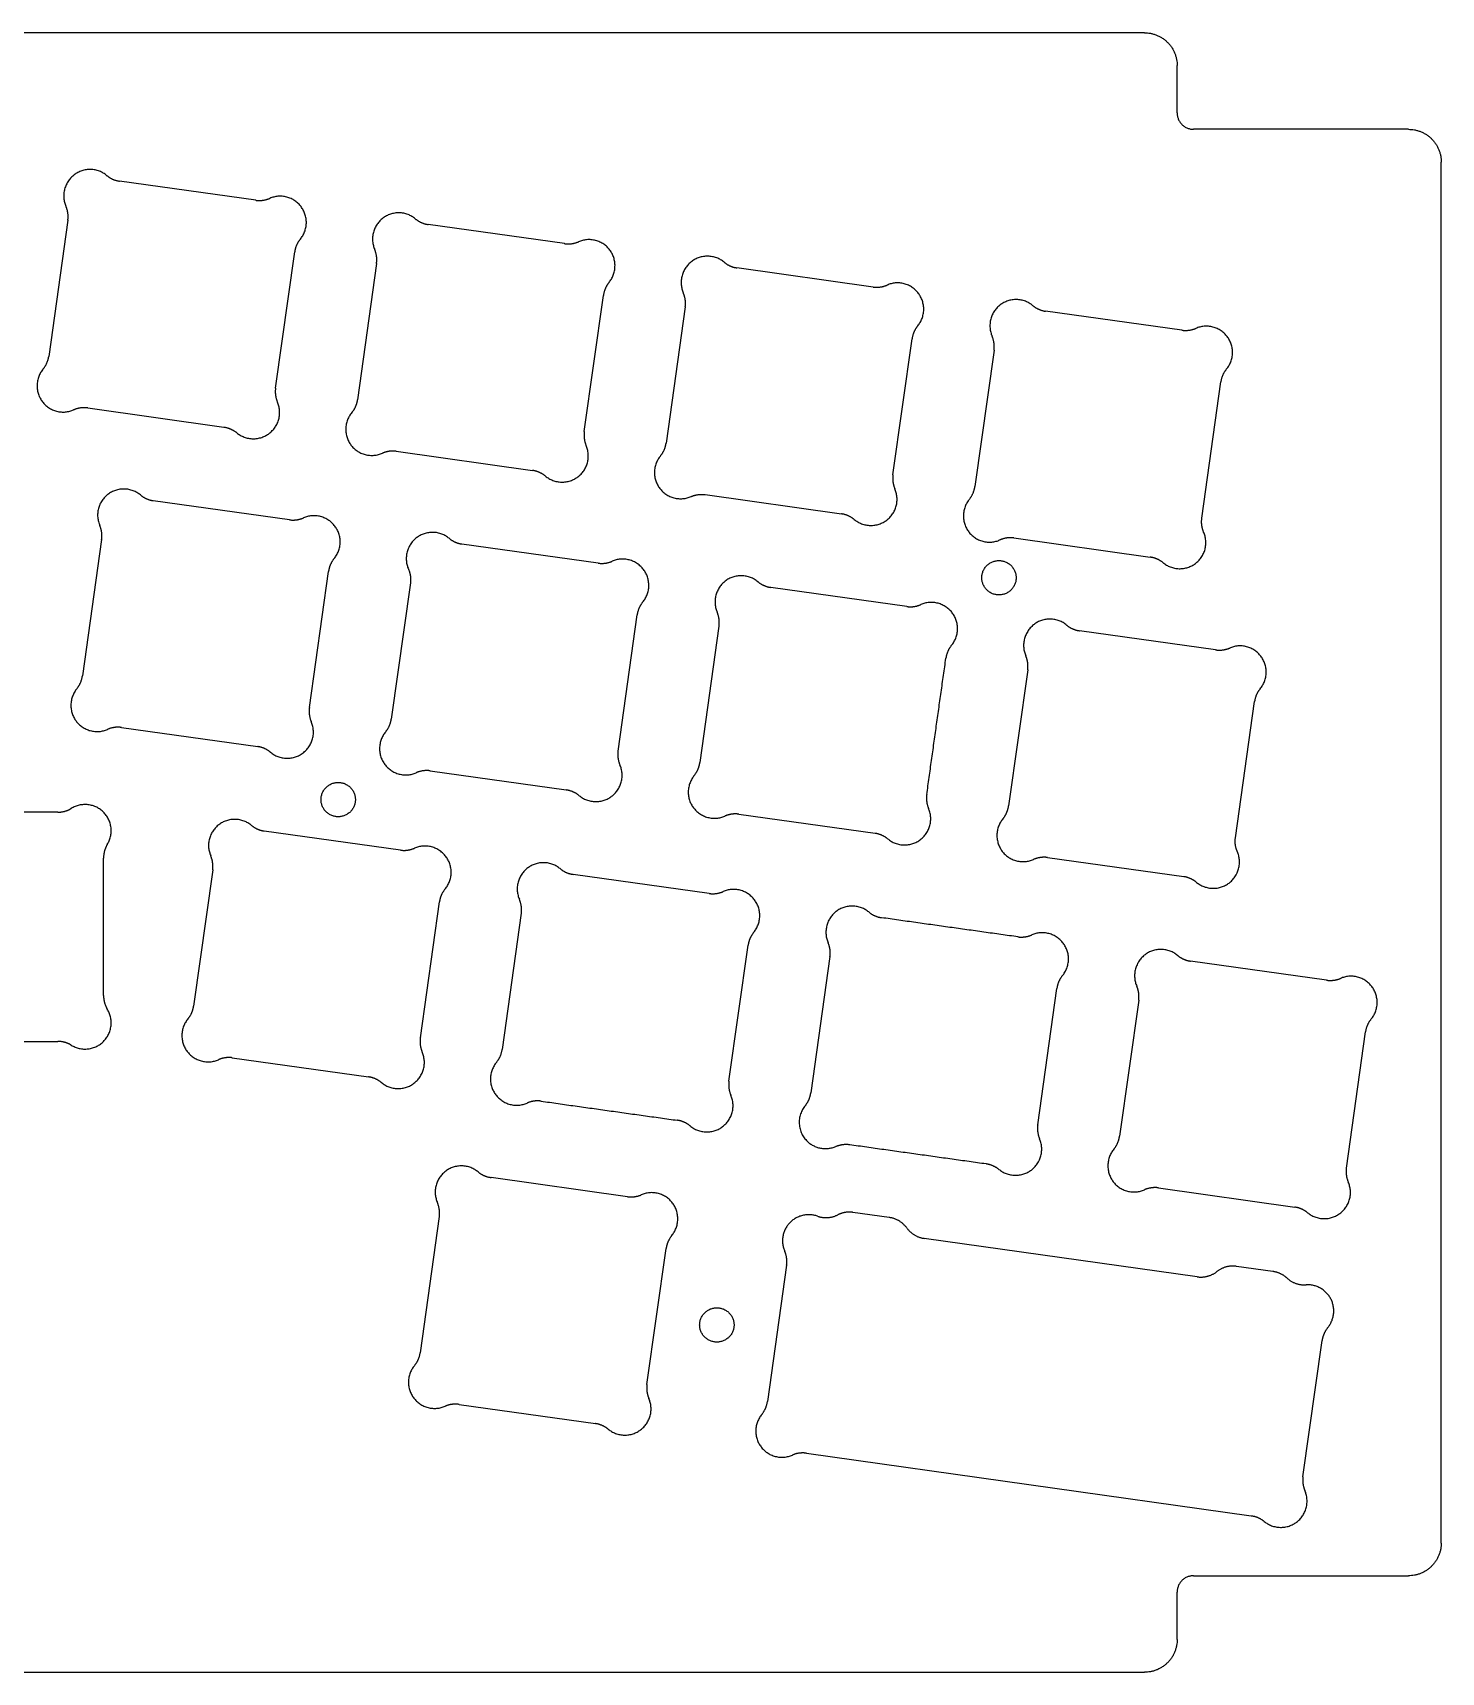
# Model space of a CAD drawing. Header units: millimetres. Extents: x -34 to 248, y -639 to -539.
# Drawn here: x 18.4 to 104.5, y -639.1 to -538.9 of the extents above; entities that cross this region are included whole.
import ezdxf

# ---------------------------------------------------------------- set-up
doc = ezdxf.new("R2010")
doc.units = ezdxf.units.MM
doc.header["$MEASUREMENT"] = 0
doc.layers.add('预设值', color=7, linetype='Continuous', true_color=0x000000)

msp = doc.modelspace()

# ---------------------------------------------------------------- linework, layer by layer
at = {"layer": '预设值'}
for p, q in [((32.01, -549.17, -10.11), (23.69, -548, -10.11)), ((20.53, -550.38, -10.11), (19.36, -558.71, -10.11)), ((50.88, -551.82, -10.11), (42.55, -550.65, -10.11)), ((33.22, -560.65, -10.11), (34.39, -552.33, -10.11)), ((39.39, -553.03, -10.11), (38.22, -561.36, -10.11)), ((69.74, -554.47, -10.11), (61.42, -553.3, -10.11)), ((52.09, -563.31, -10.11), (53.26, -554.98, -10.11)), ((58.26, -555.68, -10.11), (57.09, -564.01, -10.11)), ((88.61, -557.11, -10.11), (80.28, -555.95, -10.11)), ((70.95, -565.95, -10.11), (72.12, -557.63, -10.11)), ((77.13, -558.33, -10.11), (75.96, -566.66, -10.11)), ((89.83, -568.6, -10.11), (90.99, -560.27, -10.11)), ((21.74, -561.86, -10.11), (30.07, -563.03, -10.11)), ((40.6, -564.51, -10.11), (48.93, -565.68, -10.11)), ((34.08, -568.7, -10.11), (25.75, -567.53, -10.11)), ((59.47, -567.16, -10.11), (67.8, -568.33, -10.11)), ((22.59, -569.91, -10.11), (21.42, -578.23, -10.11)), ((78.34, -569.81, -10.11), (86.67, -570.98, -10.11)), ((52.94, -571.35, -10.11), (44.61, -570.18, -10.11)), ((35.29, -580.18, -10.11), (36.46, -571.85, -10.11)), ((41.46, -572.56, -10.11), (40.29, -580.89, -10.11)), ((71.81, -574, -10.11), (63.48, -572.83, -10.11)), ((54.15, -582.83, -10.11), (55.32, -574.51, -10.11)), ((60.32, -575.21, -10.11), (59.15, -583.54, -10.11)), ((90.67, -576.65, -10.11), (82.35, -575.48, -10.11)), ((79.19, -577.86, -10.11), (78.02, -586.19, -10.11)), ((91.88, -588.14, -10.11), (93.05, -579.81, -10.11)), ((23.8, -581.39, -10.11), (32.13, -582.56, -10.11)), ((42.67, -584.04, -10.11), (50.99, -585.21, -10.11)), ((19.91, -586.57, -10.11), (11.5, -586.57, -10.11)), ((61.53, -586.69, -10.11), (69.86, -587.86, -10.11)), ((40.86, -588.89, -10.11), (32.53, -587.72, -10.11)), ((22.71, -597.78, -10.11), (22.71, -589.37, -10.11)), ((29.38, -590.1, -10.11), (28.2, -598.42, -10.11)), ((80.4, -589.34, -10.11), (88.73, -590.51, -10.11)), ((59.72, -591.54, -10.11), (51.4, -590.37, -10.11)), ((42.07, -600.37, -10.11), (43.24, -592.04, -10.11)), ((48.24, -592.75, -10.11), (47.07, -601.07, -10.11)), ((60.93, -603.02, -10.11), (62.1, -594.69, -10.11)), ((67.1, -595.4, -10.11), (65.93, -603.73, -10.11)), ((97.45, -596.84, -10.11), (89.13, -595.67, -10.11)), ((79.8, -605.67, -10.11), (80.97, -597.35, -10.11)), ((85.97, -598.05, -10.11), (84.8, -606.38, -10.11)), ((98.66, -608.33, -10.11), (99.83, -600, -10.11)), ((11.5, -600.58, -10.11), (19.91, -600.58, -10.11)), ((30.58, -601.58, -10.11), (38.91, -602.75, -10.11)), ((54.72, -610.07, -10.11), (46.39, -608.9, -10.11)), ((87.18, -609.53, -10.11), (95.51, -610.71, -10.11)), ((70.73, -611.34, -10.11), (68.51, -611.03, -10.11)), ((43.23, -611.28, -10.11), (42.06, -619.61, -10.11)), ((55.92, -621.56, -10.11), (57.09, -613.23, -10.11)), ((89.55, -614.97, -10.11), (72.86, -612.62, -10.11)), ((64.45, -614.26, -10.11), (63.28, -622.59, -10.11)), ((94.17, -614.64, -10.11), (91.95, -614.33, -10.11)), ((96.01, -627.19, -10.11), (97.18, -618.86, -10.11)), ((44.44, -622.77, -10.11), (52.77, -623.94, -10.11)), ((65.66, -625.75, -10.11), (92.85, -629.57, -10.11))]:
    msp.add_line(p, q, dxfattribs=at)
for points in [[(86.32, -538.93, -10.11), (31.05, -538.93, -10.11), (-24.22, -538.93, -10.11)], [(88.32, -543.83, -10.11), (88.32, -542.38, -10.11), (88.32, -540.93, -10.11)], [(102.46, -544.83, -10.11), (95.89, -544.83, -10.11), (89.32, -544.83, -10.11)], [(104.46, -631.24, -10.11), (104.46, -589.03, -10.11), (104.46, -546.83, -10.11)], [(73.02, -585.49, -10.11), (73.6, -581.32, -10.11), (74.19, -577.16, -10.11)], [(78.59, -594.19, -10.11), (74.43, -593.61, -10.11), (70.26, -593.02, -10.11)], [(49.45, -604.23, -10.11), (53.61, -604.82, -10.11), (57.78, -605.4, -10.11)], [(68.31, -606.88, -10.11), (72.48, -607.47, -10.11), (76.64, -608.05, -10.11)], [(89.32, -633.24, -10.11), (95.89, -633.24, -10.11), (102.46, -633.24, -10.11)], [(88.32, -637.14, -10.11), (88.32, -635.69, -10.11), (88.32, -634.24, -10.11)], [(-24.22, -639.14, -10.11), (31.05, -639.14, -10.11), (86.32, -639.14, -10.11)]]:
    msp.add_open_spline(points, degree=2, dxfattribs=at)
for points, weights in [([(86.32, -538.93, -10.11), (88.32, -538.93, -10.11), (88.32, -540.93, -10.11)], [1, 0.707106781187, 1]), ([(88.32, -543.83, -10.11), (88.32, -544.83, -10.11), (89.32, -544.83, -10.11)], [1, 0.707106781187, 1]), ([(102.46, -544.83, -10.11), (104.46, -544.83, -10.11), (104.46, -546.83, -10.11)], [1, 0.707106781187, 1]), ([(22.9, -547.65, -10.11), (23.24, -547.94, -10.11), (23.69, -548, -10.11)], [1, 0.962542061912, 1]), ([(32.01, -549.17, -10.11), (32.46, -549.23, -10.11), (32.87, -549.05, -10.11)], [1, 0.962543248109, 1]), ([(20.53, -550.38, -10.11), (20.59, -549.94, -10.11), (20.41, -549.53, -10.11)], [1, 0.962553808842, 1]), ([(41.76, -550.3, -10.11), (42.11, -550.59, -10.11), (42.55, -550.65, -10.11)], [1, 0.962539657887, 1]), ([(34.74, -551.54, -10.11), (34.45, -551.88, -10.11), (34.39, -552.33, -10.11)], [1, 0.962545990338, 1]), ([(50.88, -551.82, -10.11), (51.32, -551.88, -10.11), (51.73, -551.71, -10.11)], [1, 0.962543080654, 1]), ([(39.39, -553.03, -10.11), (39.46, -552.59, -10.11), (39.28, -552.18, -10.11)], [1, 0.962548092829, 1]), ([(60.63, -552.95, -10.11), (60.97, -553.24, -10.11), (61.42, -553.3, -10.11)], [1, 0.962539259672, 1]), ([(53.6, -554.19, -10.11), (53.32, -554.53, -10.11), (53.26, -554.98, -10.11)], [1, 0.962556202283, 1]), ([(58.26, -555.68, -10.11), (58.32, -555.24, -10.11), (58.14, -554.83, -10.11)], [1, 0.962538973698, 1]), ([(69.74, -554.47, -10.11), (70.19, -554.53, -10.11), (70.6, -554.35, -10.11)], [1, 0.962543845562, 1]), ([(79.49, -555.6, -10.11), (79.84, -555.89, -10.11), (80.28, -555.95, -10.11)], [1, 0.96254690135, 1]), ([(72.47, -556.84, -10.11), (72.19, -557.18, -10.11), (72.12, -557.63, -10.11)], [1, 0.962544476462, 1]), ([(88.61, -557.11, -10.11), (89.05, -557.17, -10.11), (89.46, -557, -10.11)], [1, 0.96254344692, 1]), ([(77.13, -558.33, -10.11), (77.19, -557.89, -10.11), (77.01, -557.48, -10.11)], [1, 0.962543091336, 1]), ([(19.01, -559.49, -10.11), (19.3, -559.15, -10.11), (19.36, -558.71, -10.11)], [1, 0.962533956751, 1]), ([(91.34, -559.48, -10.11), (91.05, -559.83, -10.11), (90.99, -560.27, -10.11)], [1, 0.962539637036, 1]), ([(33.22, -560.65, -10.11), (33.16, -561.1, -10.11), (33.34, -561.51, -10.11)], [1, 0.962541776374, 1]), ([(21.74, -561.86, -10.11), (21.29, -561.8, -10.11), (20.88, -561.98, -10.11)], [1, 0.962534242525, 1]), ([(38.22, -561.36, -10.11), (38.16, -561.8, -10.11), (37.88, -562.15, -10.11)], [1, 0.962542245207, 1]), ([(30.07, -563.03, -10.11), (30.51, -563.1, -10.11), (30.85, -563.38, -10.11)], [1, 0.962551084183, 1]), ([(52.09, -563.31, -10.11), (52.03, -563.75, -10.11), (52.2, -564.16, -10.11)], [1, 0.962534134408, 1]), ([(56.74, -564.8, -10.11), (57.03, -564.45, -10.11), (57.09, -564.01, -10.11)], [1, 0.962550997306, 1]), ([(40.6, -564.51, -10.11), (40.16, -564.45, -10.11), (39.75, -564.63, -10.11)], [1, 0.962547767485, 1]), ([(49.72, -566.03, -10.11), (49.37, -565.75, -10.11), (48.93, -565.68, -10.11)], [1, 0.962534970604, 1]), ([(70.95, -565.95, -10.11), (70.89, -566.4, -10.11), (71.07, -566.81, -10.11)], [1, 0.962545494969, 1]), ([(58.62, -567.28, -10.11), (59.03, -567.1, -10.11), (59.47, -567.16, -10.11)], [1, 0.962544762008, 1]), ([(75.62, -567.45, -10.11), (75.9, -567.1, -10.11), (75.96, -566.66, -10.11)], [1, 0.962539637036, 1]), ([(24.96, -567.18, -10.11), (25.31, -567.47, -10.11), (25.75, -567.53, -10.11)], [1, 0.962549235019, 1]), ([(22.59, -569.91, -10.11), (22.66, -569.46, -10.11), (22.48, -569.05, -10.11)], [1, 0.962548297298, 1]), ([(34.08, -568.7, -10.11), (34.52, -568.76, -10.11), (34.93, -568.58, -10.11)], [1, 0.962538876813, 1]), ([(68.59, -568.68, -10.11), (68.24, -568.4, -10.11), (67.8, -568.33, -10.11)], [1, 0.962538343166, 1]), ([(89.94, -569.45, -10.11), (89.77, -569.04, -10.11), (89.83, -568.6, -10.11)], [1, 0.962543091337, 1]), ([(43.83, -569.83, -10.11), (44.17, -570.12, -10.11), (44.61, -570.18, -10.11)], [1, 0.962549304307, 1]), ([(78.34, -569.81, -10.11), (77.9, -569.75, -10.11), (77.49, -569.93, -10.11)], [1, 0.96254344692, 1]), ([(36.8, -571.07, -10.11), (36.52, -571.41, -10.11), (36.46, -571.85, -10.11)], [1, 0.962544196132, 1]), ([(87.46, -571.32, -10.11), (87.12, -571.04, -10.11), (86.67, -570.98, -10.11)], [1, 0.96254690135, 1]), ([(41.34, -571.71, -10.11), (41.52, -572.12, -10.11), (41.46, -572.56, -10.11)], [1, 0.962538973698, 1]), ([(52.94, -571.35, -10.11), (53.39, -571.41, -10.11), (53.8, -571.23, -10.11)], [1, 0.96253620427, 1]), ([(62.69, -572.48, -10.11), (63.04, -572.77, -10.11), (63.48, -572.83, -10.11)], [1, 0.962549784429, 1]), ([(55.67, -573.72, -10.11), (55.38, -574.06, -10.11), (55.32, -574.51, -10.11)], [1, 0.96253683477, 1]), ([(71.81, -574, -10.11), (72.25, -574.06, -10.11), (72.66, -573.88, -10.11)], [1, 0.96254428784, 1]), ([(60.32, -575.21, -10.11), (60.39, -574.77, -10.11), (60.21, -574.35, -10.11)], [1, 0.962538251436, 1]), ([(81.56, -575.13, -10.11), (81.9, -575.42, -10.11), (82.35, -575.48, -10.11)], [1, 0.962542061912, 1]), ([(74.53, -576.37, -10.11), (74.25, -576.71, -10.11), (74.19, -577.16, -10.11)], [1, 0.962534323617, 1]), ([(79.19, -577.86, -10.11), (79.25, -577.42, -10.11), (79.07, -577.01, -10.11)], [1, 0.962553533755, 1]), ([(90.67, -576.65, -10.11), (91.12, -576.71, -10.11), (91.53, -576.54, -10.11)], [1, 0.962544363626, 1]), ([(21.08, -579.02, -10.11), (21.36, -578.68, -10.11), (21.42, -578.23, -10.11)], [1, 0.962536666934, 1]), ([(93.4, -579.02, -10.11), (93.11, -579.36, -10.11), (93.05, -579.81, -10.11)], [1, 0.962544874843, 1]), ([(35.29, -580.18, -10.11), (35.23, -580.63, -10.11), (35.4, -581.04, -10.11)], [1, 0.962540768467, 1]), ([(39.94, -581.67, -10.11), (40.23, -581.33, -10.11), (40.29, -580.89, -10.11)], [1, 0.962548593734, 1]), ([(23.8, -581.39, -10.11), (23.36, -581.33, -10.11), (22.95, -581.51, -10.11)], [1, 0.962545133759, 1]), ([(32.92, -582.91, -10.11), (32.57, -582.62, -10.11), (32.13, -582.56, -10.11)], [1, 0.962542978378, 1]), ([(54.15, -582.83, -10.11), (54.09, -583.28, -10.11), (54.27, -583.69, -10.11)], [1, 0.962550732363, 1]), ([(42.67, -584.04, -10.11), (42.22, -583.98, -10.11), (41.81, -584.16, -10.11)], [1, 0.96254716569, 1]), ([(58.81, -584.32, -10.11), (59.09, -583.98, -10.11), (59.15, -583.54, -10.11)], [1, 0.962540752649, 1]), ([(51.78, -585.56, -10.11), (51.44, -585.28, -10.11), (50.99, -585.21, -10.11)], [1, 0.962538343166, 1]), ([(73.02, -585.49, -10.11), (72.95, -585.93, -10.11), (73.13, -586.34, -10.11)], [1, 0.962544680168, 1]), ([(77.67, -586.98, -10.11), (77.95, -586.63, -10.11), (78.02, -586.19, -10.11)], [1, 0.962533116252, 1]), ([(19.91, -586.57, -10.11), (20.36, -586.57, -10.11), (20.74, -586.34, -10.11)], [1, 0.962545483612, 1]), ([(61.53, -586.69, -10.11), (61.09, -586.63, -10.11), (60.68, -586.81, -10.11)], [1, 0.962545856507, 1]), ([(31.74, -587.37, -10.11), (32.09, -587.66, -10.11), (32.53, -587.72, -10.11)], [1, 0.962546697146, 1]), ([(70.65, -588.21, -10.11), (70.3, -587.93, -10.11), (69.86, -587.86, -10.11)], [1, 0.962548215836, 1]), ([(92, -588.99, -10.11), (91.82, -588.58, -10.11), (91.88, -588.14, -10.11)], [1, 0.962541776374, 1]), ([(22.94, -588.54, -10.11), (22.71, -588.92, -10.11), (22.71, -589.37, -10.11)], [1, 0.96254105473, 1]), ([(40.86, -588.89, -10.11), (41.3, -588.95, -10.11), (41.71, -588.77, -10.11)], [1, 0.962537125382, 1]), ([(29.38, -590.1, -10.11), (29.44, -589.65, -10.11), (29.26, -589.24, -10.11)], [1, 0.962544853637, 1]), ([(50.61, -590.02, -10.11), (50.95, -590.31, -10.11), (51.4, -590.37, -10.11)], [1, 0.962546712745, 1]), ([(80.4, -589.34, -10.11), (79.95, -589.28, -10.11), (79.54, -589.46, -10.11)], [1, 0.962533401841, 1]), ([(89.51, -590.86, -10.11), (89.17, -590.58, -10.11), (88.73, -590.51, -10.11)], [1, 0.962553022569, 1]), ([(43.59, -591.26, -10.11), (43.3, -591.6, -10.11), (43.24, -592.04, -10.11)], [1, 0.96253815428, 1]), ([(48.24, -592.75, -10.11), (48.3, -592.3, -10.11), (48.12, -591.89, -10.11)], [1, 0.962551735398, 1]), ([(59.72, -591.54, -10.11), (60.17, -591.6, -10.11), (60.58, -591.42, -10.11)], [1, 0.962535158449, 1]), ([(69.47, -592.67, -10.11), (69.82, -592.96, -10.11), (70.26, -593.02, -10.11)], [1, 0.962542342145, 1]), ([(62.45, -593.91, -10.11), (62.17, -594.25, -10.11), (62.1, -594.69, -10.11)], [1, 0.962547089796, 1]), ([(78.59, -594.19, -10.11), (79.03, -594.25, -10.11), (79.44, -594.07, -10.11)], [1, 0.96254439013, 1]), ([(67.1, -595.4, -10.11), (67.17, -594.96, -10.11), (66.99, -594.55, -10.11)], [1, 0.962541587775, 1]), ([(88.34, -595.32, -10.11), (88.68, -595.61, -10.11), (89.13, -595.67, -10.11)], [1, 0.96253136836, 1]), ([(81.31, -596.56, -10.11), (81.03, -596.9, -10.11), (80.97, -597.35, -10.11)], [1, 0.96254493997, 1]), ([(85.97, -598.05, -10.11), (86.03, -597.61, -10.11), (85.85, -597.2, -10.11)], [1, 0.962539265246, 1]), ([(97.45, -596.84, -10.11), (97.9, -596.9, -10.11), (98.31, -596.73, -10.11)], [1, 0.96255575513, 1]), ([(22.71, -597.78, -10.11), (22.71, -598.23, -10.11), (22.94, -598.61, -10.11)], [1, 0.962540964525, 1]), ([(28.2, -598.42, -10.11), (28.14, -598.87, -10.11), (27.86, -599.21, -10.11)], [1, 0.962544400319, 1]), ([(100.18, -599.21, -10.11), (99.89, -599.56, -10.11), (99.83, -600, -10.11)], [1, 0.962551649425, 1]), ([(20.74, -600.81, -10.11), (20.36, -600.58, -10.11), (19.91, -600.58, -10.11)], [1, 0.962545573811, 1]), ([(42.07, -600.37, -10.11), (42.01, -600.82, -10.11), (42.18, -601.23, -10.11)], [1, 0.962551099179, 1]), ([(46.72, -601.86, -10.11), (47.01, -601.52, -10.11), (47.07, -601.07, -10.11)], [1, 0.962539469235, 1]), ([(30.58, -601.58, -10.11), (30.14, -601.52, -10.11), (29.73, -601.7, -10.11)], [1, 0.96253999833, 1]), ([(39.7, -603.1, -10.11), (39.35, -602.81, -10.11), (38.91, -602.75, -10.11)], [1, 0.962543824426, 1]), ([(60.93, -603.02, -10.11), (60.87, -603.47, -10.11), (61.05, -603.88, -10.11)], [1, 0.962544115258, 1]), ([(49.45, -604.23, -10.11), (49, -604.17, -10.11), (48.59, -604.35, -10.11)], [1, 0.962542067336, 1]), ([(65.59, -604.51, -10.11), (65.87, -604.17, -10.11), (65.93, -603.73, -10.11)], [1, 0.962544756707, 1]), ([(58.56, -605.75, -10.11), (58.22, -605.46, -10.11), (57.78, -605.4, -10.11)], [1, 0.962539804239, 1]), ([(79.8, -605.67, -10.11), (79.74, -606.12, -10.11), (79.91, -606.53, -10.11)], [1, 0.962541404505, 1]), ([(67.46, -607, -10.11), (67.87, -606.82, -10.11), (68.31, -606.88, -10.11)], [1, 0.962575617849, 1]), ([(84.45, -607.17, -10.11), (84.74, -606.82, -10.11), (84.8, -606.38, -10.11)], [1, 0.96254668613, 1]), ([(76.64, -608.05, -10.11), (77.08, -608.12, -10.11), (77.43, -608.4, -10.11)], [1, 0.962570965218, 1]), ([(45.6, -608.56, -10.11), (45.94, -608.84, -10.11), (46.39, -608.9, -10.11)], [1, 0.962545673273, 1]), ([(98.66, -608.33, -10.11), (98.6, -608.77, -10.11), (98.78, -609.18, -10.11)], [1, 0.962534301221, 1]), ([(54.72, -610.07, -10.11), (55.16, -610.13, -10.11), (55.57, -609.96, -10.11)], [1, 0.962538801494, 1]), ([(87.18, -609.53, -10.11), (86.73, -609.47, -10.11), (86.32, -609.65, -10.11)], [1, 0.962543753859, 1]), ([(43.23, -611.28, -10.11), (43.29, -610.84, -10.11), (43.11, -610.43, -10.11)], [1, 0.962544298383, 1]), ([(66.34, -611.26, -10.11), (66.97, -611.49, -10.11), (67.58, -611.18, -10.11)], [1, 0.920221324321, 1]), ([(68.51, -611.03, -10.11), (68.02, -610.96, -10.11), (67.58, -611.18, -10.11)], [1, 0.954472331787, 1]), ([(96.29, -611.05, -10.11), (95.95, -610.77, -10.11), (95.51, -610.71, -10.11)], [1, 0.962543371398, 1]), ([(71.8, -611.98, -10.11), (71.4, -611.44, -10.11), (70.73, -611.34, -10.11)], [1, 0.92051655866, 1]), ([(71.8, -611.98, -10.11), (72.19, -612.53, -10.11), (72.86, -612.62, -10.11)], [1, 0.920450277919, 1]), ([(57.44, -612.44, -10.11), (57.16, -612.79, -10.11), (57.09, -613.23, -10.11)], [1, 0.962537690651, 1]), ([(64.45, -614.26, -10.11), (64.52, -613.82, -10.11), (64.34, -613.41, -10.11)], [1, 0.9625432692, 1]), ([(89.55, -614.97, -10.11), (90.22, -615.06, -10.11), (90.75, -614.65, -10.11)], [1, 0.920474959357, 1]), ([(91.95, -614.33, -10.11), (91.28, -614.23, -10.11), (90.75, -614.65, -10.11)], [1, 0.920419317133, 1]), ([(95.03, -615.04, -10.11), (94.66, -614.71, -10.11), (94.17, -614.64, -10.11)], [1, 0.954613059345, 1]), ([(95.03, -615.04, -10.11), (95.52, -615.5, -10.11), (96.2, -615.46, -10.11)], [1, 0.92024287228, 1]), ([(97.53, -618.07, -10.11), (97.24, -618.42, -10.11), (97.18, -618.86, -10.11)], [1, 0.9625432692, 1]), ([(41.71, -620.4, -10.11), (42, -620.05, -10.11), (42.06, -619.61, -10.11)], [1, 0.962544303485, 1]), ([(55.92, -621.56, -10.11), (55.86, -622, -10.11), (56.04, -622.41, -10.11)], [1, 0.962550910697, 1]), ([(44.44, -622.77, -10.11), (44, -622.7, -10.11), (43.59, -622.88, -10.11)], [1, 0.962539065945, 1]), ([(62.94, -623.38, -10.11), (63.22, -623.03, -10.11), (63.28, -622.59, -10.11)], [1, 0.962536710912, 1]), ([(53.55, -624.28, -10.11), (53.21, -624, -10.11), (52.77, -623.94, -10.11)], [1, 0.962545408842, 1]), ([(65.66, -625.75, -10.11), (65.22, -625.69, -10.11), (64.81, -625.86, -10.11)], [1, 0.9625432692, 1]), ([(96.01, -627.19, -10.11), (95.95, -627.63, -10.11), (96.13, -628.04, -10.11)], [1, 0.962544589527, 1]), ([(92.85, -629.57, -10.11), (93.3, -629.63, -10.11), (93.64, -629.92, -10.11)], [1, 0.9625432692, 1]), ([(104.46, -631.24, -10.11), (104.46, -633.24, -10.11), (102.46, -633.24, -10.11)], [1, 0.707106781187, 1]), ([(89.32, -633.24, -10.11), (88.32, -633.24, -10.11), (88.32, -634.24, -10.11)], [1, 0.707106781187, 1]), ([(88.32, -637.14, -10.11), (88.32, -639.14, -10.11), (86.32, -639.14, -10.11)], [1, 0.707106781187, 1])]:
    msp.add_rational_spline(points, weights, degree=2, dxfattribs=at)
for points, weights, knots in [([(22.9, -547.65, -10.11), (21.93, -546.85, -10.11), (20.92, -547.61, -10.11), (19.91, -548.37, -10.11), (20.41, -549.53, -10.11)], [1, 0.785544100944, 1, 0.785544100944, 1], [0, 0, 0, 2.135109, 2.135109, 4.270217, 4.270217, 4.270217]), ([(34.74, -551.54, -10.11), (35.54, -550.57, -10.11), (34.78, -549.56, -10.11), (34.02, -548.55, -10.11), (32.87, -549.05, -10.11)], [1, 0.785525400448, 1, 0.785525400448, 1], [0, 0, 0, 2.135205, 2.135205, 4.27041, 4.27041, 4.27041]), ([(41.76, -550.3, -10.11), (40.79, -549.5, -10.11), (39.78, -550.26, -10.11), (38.78, -551.02, -10.11), (39.28, -552.18, -10.11)], [1, 0.785521206449, 1, 0.785521206449, 1], [0, 0, 0, 2.135227, 2.135227, 4.270454, 4.270454, 4.270454]), ([(53.6, -554.19, -10.11), (54.4, -553.22, -10.11), (53.65, -552.21, -10.11), (52.89, -551.2, -10.11), (51.73, -551.71, -10.11)], [1, 0.785553721688, 1, 0.785553721688, 1], [0, 0, 0, 2.135059, 2.135059, 4.270118, 4.270118, 4.270118]), ([(60.63, -552.95, -10.11), (59.65, -552.15, -10.11), (58.65, -552.91, -10.11), (57.64, -553.67, -10.11), (58.14, -554.83, -10.11)], [1, 0.785494372394, 1, 0.785494372394, 1], [0, 0, 0, 2.135366, 2.135366, 4.270731, 4.270731, 4.270731]), ([(72.47, -556.84, -10.11), (73.27, -555.87, -10.11), (72.51, -554.86, -10.11), (71.75, -553.85, -10.11), (70.6, -554.35, -10.11)], [1, 0.785522816592, 1, 0.785522816592, 1], [0, 0, 0, 2.135219, 2.135219, 4.270437, 4.270437, 4.270437]), ([(79.49, -555.6, -10.11), (78.52, -554.8, -10.11), (77.51, -555.56, -10.11), (76.51, -556.32, -10.11), (77.01, -557.48, -10.11)], [1, 0.785527527034, 1, 0.785527527034, 1], [0, 0, 0, 2.135194, 2.135194, 4.270388, 4.270388, 4.270388]), ([(91.34, -559.48, -10.11), (92.14, -558.51, -10.11), (91.38, -557.5, -10.11), (90.62, -556.49, -10.11), (89.46, -557, -10.11)], [1, 0.785508048366, 1, 0.785508048366, 1], [0, 0, 0, 2.135295, 2.135295, 4.27059, 4.27059, 4.27059]), ([(19.01, -559.49, -10.11), (18.21, -560.47, -10.11), (18.97, -561.48, -10.11), (19.73, -562.48, -10.11), (20.88, -561.98, -10.11)], [1, 0.785466082142, 1, 0.785466082142, 1], [0, 0, 0, 2.135512, 2.135512, 4.271024, 4.271024, 4.271024]), ([(30.85, -563.38, -10.11), (31.83, -564.18, -10.11), (32.83, -563.42, -10.11), (33.84, -562.66, -10.11), (33.34, -561.51, -10.11)], [1, 0.785535564026, 1, 0.785535564026, 1], [0, 0, 0, 2.135153, 2.135153, 4.270305, 4.270305, 4.270305]), ([(37.88, -562.15, -10.11), (37.08, -563.12, -10.11), (37.83, -564.13, -10.11), (38.59, -565.13, -10.11), (39.75, -564.63, -10.11)], [1, 0.78552758358, 1, 0.78552758358, 1], [0, 0, 0, 2.135194, 2.135194, 4.270388, 4.270388, 4.270388]), ([(49.72, -566.03, -10.11), (50.69, -566.83, -10.11), (51.7, -566.07, -10.11), (52.71, -565.32, -10.11), (52.2, -564.16, -10.11)], [1, 0.785468635785, 1, 0.785468635785, 1], [0, 0, 0, 2.135499, 2.135499, 4.270997, 4.270997, 4.270997]), ([(56.74, -564.8, -10.11), (55.94, -565.77, -10.11), (56.7, -566.78, -10.11), (57.46, -567.78, -10.11), (58.62, -567.28, -10.11)], [1, 0.78554378588, 1, 0.78554378588, 1], [0, 0, 0, 2.13511, 2.13511, 4.27022, 4.27022, 4.27022]), ([(24.96, -567.18, -10.11), (23.99, -566.38, -10.11), (22.98, -567.14, -10.11), (21.98, -567.9, -10.11), (22.48, -569.05, -10.11)], [1, 0.785548784424, 1, 0.785548784424, 1], [0, 0, 0, 2.135084, 2.135084, 4.270169, 4.270169, 4.270169]), ([(68.59, -568.68, -10.11), (69.56, -569.48, -10.11), (70.57, -568.72, -10.11), (71.57, -567.96, -10.11), (71.07, -566.81, -10.11)], [1, 0.785510175035, 1, 0.785510175035, 1], [0, 0, 0, 2.135284, 2.135284, 4.270568, 4.270568, 4.270568]), ([(75.62, -567.45, -10.11), (74.82, -568.42, -10.11), (75.58, -569.43, -10.11), (76.33, -570.43, -10.11), (77.49, -569.93, -10.11)], [1, 0.785508048366, 1, 0.785508048366, 1], [0, 0, 0, 2.135295, 2.135295, 4.27059, 4.27059, 4.27059]), ([(36.8, -571.07, -10.11), (37.61, -570.09, -10.11), (36.85, -569.09, -10.11), (36.09, -568.08, -10.11), (34.93, -568.58, -10.11)], [1, 0.785508017441, 1, 0.785508017441, 1], [-57.694494, -57.694494, -57.694494, -55.559199, -55.559199, -53.423904, -53.423904, -53.423904]), ([(43.83, -569.83, -10.11), (42.85, -569.03, -10.11), (41.85, -569.79, -10.11), (40.84, -570.55, -10.11), (41.34, -571.71, -10.11)], [1, 0.785522693412, 1, 0.785522693412, 1], [0, 0, 0, 2.135219, 2.135219, 4.270438, 4.270438, 4.270438]), ([(87.46, -571.32, -10.11), (88.43, -572.12, -10.11), (89.44, -571.37, -10.11), (90.45, -570.61, -10.11), (89.94, -569.45, -10.11)], [1, 0.785527527034, 1, 0.785527527034, 1], [0, 0, 0, 2.135194, 2.135194, 4.270388, 4.270388, 4.270388]), ([(55.67, -573.72, -10.11), (56.47, -572.74, -10.11), (55.71, -571.74, -10.11), (54.95, -570.73, -10.11), (53.8, -571.23, -10.11)], [1, 0.785479727422, 1, 0.785479727422, 1], [0, 0, 0, 2.135441, 2.135441, 4.270883, 4.270883, 4.270883]), ([(62.69, -572.48, -10.11), (61.72, -571.68, -10.11), (60.71, -572.44, -10.11), (59.71, -573.2, -10.11), (60.21, -574.35, -10.11)], [1, 0.785522010945, 1, 0.785522010945, 1], [0, 0, 0, 2.135223, 2.135223, 4.270446, 4.270446, 4.270446]), ([(78.48, -572.24, -10.11), (78.48, -571.19, -10.11), (77.43, -571.19, -10.11), (76.38, -571.19, -10.11), (76.38, -572.24, -10.11), (76.38, -573.29, -10.11), (77.43, -573.29, -10.11), (78.48, -573.29, -10.11), (78.48, -572.24, -10.11)], [1, 0.707106781187, 1, 0.707106781187, 1, 0.707106781187, 1, 0.707106781187, 1], [0, 0, 0, 1.649336, 1.649336, 3.298672, 3.298672, 4.948008, 4.948008, 6.597345, 6.597345, 6.597345]), ([(74.53, -576.37, -10.11), (75.34, -575.4, -10.11), (74.58, -574.39, -10.11), (73.82, -573.38, -10.11), (72.66, -573.88, -10.11)], [1, 0.785495439246, 1, 0.785495439246, 1], [0, 0, 0, 2.13536, 2.13536, 4.27072, 4.27072, 4.27072]), ([(81.56, -575.13, -10.11), (80.58, -574.33, -10.11), (79.58, -575.09, -10.11), (78.57, -575.85, -10.11), (79.07, -577.01, -10.11)], [1, 0.785543325297, 1, 0.785543325297, 1], [0, 0, 0, 2.135113, 2.135113, 4.270225, 4.270225, 4.270225]), ([(93.4, -579.02, -10.11), (94.2, -578.05, -10.11), (93.44, -577.04, -10.11), (92.68, -576.03, -10.11), (91.53, -576.54, -10.11)], [1, 0.785525400446, 1, 0.785525400446, 1], [0, 0, 0, 2.135205, 2.135205, 4.27041, 4.27041, 4.27041]), ([(21.08, -579.02, -10.11), (20.28, -580, -10.11), (21.03, -581, -10.11), (21.79, -582.01, -10.11), (22.95, -581.51, -10.11)], [1, 0.785504430803, 1, 0.785504430803, 1], [0, 0, 0, 2.135314, 2.135314, 4.270627, 4.270627, 4.270627]), ([(32.92, -582.91, -10.11), (33.89, -583.71, -10.11), (34.9, -582.95, -10.11), (35.91, -582.19, -10.11), (35.4, -581.04, -10.11)], [1, 0.785509917248, 1, 0.785509917248, 1], [0, 0, 0, 2.135285, 2.135285, 4.270571, 4.270571, 4.270571]), ([(39.94, -581.67, -10.11), (39.14, -582.65, -10.11), (39.9, -583.65, -10.11), (40.66, -584.66, -10.11), (41.81, -584.16, -10.11)], [1, 0.785543785867, 1, 0.785543785867, 1], [0, 0, 0, 2.13511, 2.13511, 4.27022, 4.27022, 4.27022]), ([(51.78, -585.56, -10.11), (52.76, -586.36, -10.11), (53.76, -585.6, -10.11), (54.77, -584.84, -10.11), (54.27, -583.69, -10.11)], [1, 0.785524942382, 1, 0.785524942382, 1], [0, 0, 0, 2.135208, 2.135208, 4.270415, 4.270415, 4.270415]), ([(38.1, -585.8, -10.11), (38.1, -584.75, -10.11), (37.05, -584.75, -10.11), (36, -584.75, -10.11), (36, -585.8, -10.11), (36, -586.85, -10.11), (37.05, -586.85, -10.11), (38.1, -586.85, -10.11), (38.1, -585.8, -10.11)], [1, 0.707106781187, 1, 0.707106781187, 1, 0.707106781187, 1, 0.707106781187, 1], [0, 0, 0, 1.649336, 1.649336, 3.298672, 3.298672, 4.948008, 4.948008, 6.597345, 6.597345, 6.597345]), ([(58.81, -584.32, -10.11), (58.01, -585.3, -10.11), (58.76, -586.3, -10.11), (59.52, -587.31, -10.11), (60.68, -586.81, -10.11)], [1, 0.785517987508, 1, 0.785517987508, 1], [0, 0, 0, 2.135244, 2.135244, 4.270487, 4.270487, 4.270487]), ([(22.94, -588.54, -10.11), (23.6, -587.47, -10.11), (22.71, -586.57, -10.11), (21.82, -585.68, -10.11), (20.74, -586.34, -10.11)], [1, 0.785517787795, 1, 0.785517787795, 1], [0, 0, 0, 2.135245, 2.135245, 4.270489, 4.270489, 4.270489]), ([(31.74, -587.37, -10.11), (30.77, -586.57, -10.11), (29.76, -587.33, -10.11), (28.76, -588.09, -10.11), (29.26, -589.24, -10.11)], [1, 0.785531919884, 1, 0.785531919884, 1], [0, 0, 0, 2.135172, 2.135172, 4.270343, 4.270343, 4.270343]), ([(70.65, -588.21, -10.11), (71.62, -589.01, -10.11), (72.63, -588.25, -10.11), (73.63, -587.49, -10.11), (73.13, -586.34, -10.11)], [1, 0.785535712725, 1, 0.785535712725, 1], [0, 0, 0, 2.135152, 2.135152, 4.270304, 4.270304, 4.270304]), ([(77.67, -586.98, -10.11), (76.87, -587.95, -10.11), (77.63, -588.96, -10.11), (78.39, -589.96, -10.11), (79.54, -589.46, -10.11)], [1, 0.785461342203, 1, 0.785461342203, 1], [0, 0, 0, 2.135536, 2.135536, 4.271073, 4.271073, 4.271073]), ([(43.59, -591.26, -10.11), (44.39, -590.28, -10.11), (43.63, -589.28, -10.11), (42.87, -588.27, -10.11), (41.71, -588.77, -10.11)], [1, 0.785486044667, 1, 0.785486044667, 1], [0, 0, 0, 2.135409, 2.135409, 4.270817, 4.270817, 4.270817]), ([(89.51, -590.86, -10.11), (90.49, -591.66, -10.11), (91.49, -590.9, -10.11), (92.5, -590.14, -10.11), (92, -588.99, -10.11)], [1, 0.785541078938, 1, 0.785541078938, 1], [0, 0, 0, 2.135124, 2.135124, 4.270248, 4.270248, 4.270248]), ([(50.61, -590.02, -10.11), (49.64, -589.22, -10.11), (48.63, -589.98, -10.11), (47.62, -590.74, -10.11), (48.12, -591.89, -10.11)], [1, 0.785551366752, 1, 0.785551366752, 1], [0, 0, 0, 2.135071, 2.135071, 4.270142, 4.270142, 4.270142]), ([(62.45, -593.91, -10.11), (63.25, -592.93, -10.11), (62.49, -591.93, -10.11), (61.73, -590.92, -10.11), (60.58, -591.42, -10.11)], [1, 0.785505693257, 1, 0.785505693257, 1], [0, 0, 0, 2.135307, 2.135307, 4.270614, 4.270614, 4.270614]), ([(69.47, -592.67, -10.11), (68.5, -591.87, -10.11), (67.49, -592.63, -10.11), (66.49, -593.39, -10.11), (66.99, -594.55, -10.11)], [1, 0.785510433375, 1, 0.785510433375, 1], [0, 0, 0, 2.135283, 2.135283, 4.270565, 4.270565, 4.270565]), ([(81.31, -596.56, -10.11), (82.12, -595.59, -10.11), (81.36, -594.58, -10.11), (80.6, -593.57, -10.11), (79.44, -594.07, -10.11)], [1, 0.785525658792, 1, 0.785525658792, 1], [0, 0, 0, 2.135204, 2.135204, 4.270408, 4.270408, 4.270408]), ([(88.34, -595.32, -10.11), (87.36, -594.52, -10.11), (86.36, -595.28, -10.11), (85.35, -596.04, -10.11), (85.85, -597.2, -10.11)], [1, 0.785472946057, 1, 0.785472946057, 1], [0, 0, 0, 2.135476, 2.135476, 4.270953, 4.270953, 4.270953]), ([(100.18, -599.21, -10.11), (100.98, -598.24, -10.11), (100.22, -597.23, -10.11), (99.46, -596.22, -10.11), (98.31, -596.73, -10.11)], [1, 0.785576618806, 1, 0.785576618806, 1], [0, 0, 0, 2.13494, 2.13494, 4.269881, 4.269881, 4.269881]), ([(20.74, -600.81, -10.11), (21.82, -601.47, -10.11), (22.71, -600.58, -10.11), (23.6, -599.68, -10.11), (22.94, -598.61, -10.11)], [1, 0.785517787796, 1, 0.785517787796, 1], [0, 0, 0, 2.135245, 2.135245, 4.270489, 4.270489, 4.270489]), ([(27.86, -599.21, -10.11), (27.06, -600.18, -10.11), (27.82, -601.19, -10.11), (28.57, -602.2, -10.11), (29.73, -601.7, -10.11)], [1, 0.785511755087, 1, 0.785511755087, 1], [0, 0, 0, 2.135276, 2.135276, 4.270552, 4.270552, 4.270552]), ([(39.7, -603.1, -10.11), (40.67, -603.9, -10.11), (41.68, -603.14, -10.11), (42.69, -602.38, -10.11), (42.18, -601.23, -10.11)], [1, 0.785541429772, 1, 0.785541429772, 1], [0, 0, 0, 2.135122, 2.135122, 4.270245, 4.270245, 4.270245]), ([(46.72, -601.86, -10.11), (45.92, -602.84, -10.11), (46.68, -603.84, -10.11), (47.44, -604.85, -10.11), (48.59, -604.35, -10.11)], [1, 0.785503685566, 1, 0.785503685566, 1], [0, 0, 0, 2.135318, 2.135318, 4.270635, 4.270635, 4.270635]), ([(58.56, -605.75, -10.11), (59.54, -606.55, -10.11), (60.54, -605.79, -10.11), (61.55, -605.03, -10.11), (61.05, -603.88, -10.11)], [1, 0.785510404144, 1, 0.785510404144, 1], [0, 0, 0, 2.135283, 2.135283, 4.270566, 4.270566, 4.270566]), ([(65.59, -604.51, -10.11), (64.68, -605.61, -10.11), (65.67, -606.64, -10.11), (66.44, -607.44, -10.11), (67.46, -607, -10.11)], [1, 0.747629329496, 1, 0.790822542768, 0.928398601121], [-91.835401, -91.835401, -91.835401, -89.511206, -89.511206, -87.584796, -87.584796, -87.584796]), ([(77.43, -608.4, -10.11), (78.4, -609.2, -10.11), (79.41, -608.44, -10.11), (80.42, -607.68, -10.11), (79.91, -606.53, -10.11)], [1, 0.785540398698, 1, 0.785540398698, 1], [0, 0, 0, 2.135128, 2.135128, 4.270255, 4.270255, 4.270255]), ([(84.45, -607.17, -10.11), (83.65, -608.14, -10.11), (84.41, -609.15, -10.11), (85.17, -610.15, -10.11), (86.32, -609.65, -10.11)], [1, 0.785528788122, 1, 0.785528788122, 1], [0, 0, 0, 2.135188, 2.135188, 4.270375, 4.270375, 4.270375]), ([(45.6, -608.56, -10.11), (44.63, -607.75, -10.11), (43.62, -608.51, -10.11), (42.61, -609.27, -10.11), (43.11, -610.43, -10.11)], [1, 0.785527467629, 1, 0.785527467629, 1], [0, 0, 0, 2.135195, 2.135195, 4.270389, 4.270389, 4.270389]), ([(96.29, -611.05, -10.11), (97.27, -611.85, -10.11), (98.27, -611.09, -10.11), (99.28, -610.34, -10.11), (98.78, -609.18, -10.11)], [1, 0.78549279212, 1, 0.78549279212, 1], [-57.69503, -57.69503, -57.69503, -55.559656, -55.559656, -53.424282, -53.424282, -53.424282]), ([(57.44, -612.44, -10.11), (58.24, -611.47, -10.11), (57.48, -610.46, -10.11), (56.73, -609.45, -10.11), (55.57, -609.96, -10.11)], [1, 0.785489463163, 1, 0.785489463163, 1], [0, 0, 0, 2.135391, 2.135391, 4.270782, 4.270782, 4.270782]), ([(66.34, -611.26, -10.11), (65.35, -610.92, -10.11), (64.63, -611.68, -10.11), (63.92, -612.45, -10.11), (64.34, -613.41, -10.11)], [1, 0.836642185437, 1, 0.836642185437, 1], [0, 0, 0, 1.854951, 1.854951, 3.709903, 3.709903, 3.709903]), ([(97.53, -618.07, -10.11), (98.19, -617.27, -10.11), (97.72, -616.33, -10.11), (97.24, -615.4, -10.11), (96.2, -615.46, -10.11)], [1, 0.836605708032, 1, 0.836605708032, 1], [0, 0, 0, 1.855164, 1.855164, 3.710329, 3.710329, 3.710329]), ([(61.24, -617.91, -10.11), (61.24, -616.86, -10.11), (60.19, -616.86, -10.11), (59.14, -616.86, -10.11), (59.14, -617.91, -10.11), (59.14, -618.96, -10.11), (60.19, -618.96, -10.11), (61.24, -618.96, -10.11), (61.24, -617.91, -10.11)], [1, 0.707106781187, 1, 0.707106781187, 1, 0.707106781187, 1, 0.707106781187, 1], [0, 0, 0, 1.649336, 1.649336, 3.298672, 3.298672, 4.948008, 4.948008, 6.597345, 6.597345, 6.597345]), ([(41.71, -620.4, -10.11), (40.91, -621.37, -10.11), (41.67, -622.38, -10.11), (42.43, -623.38, -10.11), (43.59, -622.88, -10.11)], [1, 0.785508853352, 1, 0.785508853352, 1], [-57.693779, -57.693779, -57.693779, -55.558489, -55.558489, -53.423198, -53.423198, -53.423198]), ([(53.55, -624.28, -10.11), (54.53, -625.08, -10.11), (55.53, -624.32, -10.11), (56.54, -623.57, -10.11), (56.04, -622.41, -10.11)], [1, 0.785545365326, 1, 0.785545365326, 1], [0, 0, 0, 2.135102, 2.135102, 4.270204, 4.270204, 4.270204]), ([(62.94, -623.38, -10.11), (62.13, -624.35, -10.11), (62.89, -625.36, -10.11), (63.65, -626.37, -10.11), (64.81, -625.86, -10.11)], [1, 0.785499297567, 1, 0.785499297567, 1], [0, 0, 0, 2.13534, 2.13534, 4.27068, 4.27068, 4.27068]), ([(93.64, -629.92, -10.11), (94.62, -630.72, -10.11), (95.62, -629.96, -10.11), (96.63, -629.2, -10.11), (96.13, -628.04, -10.11)], [1, 0.78552151037, 1, 0.78552151037, 1], [0, 0, 0, 2.135225, 2.135225, 4.270451, 4.270451, 4.270451])]:
    msp.add_rational_spline(points, weights, degree=2, knots=knots, dxfattribs=at)

doc.saveas('drawing.dxf')
